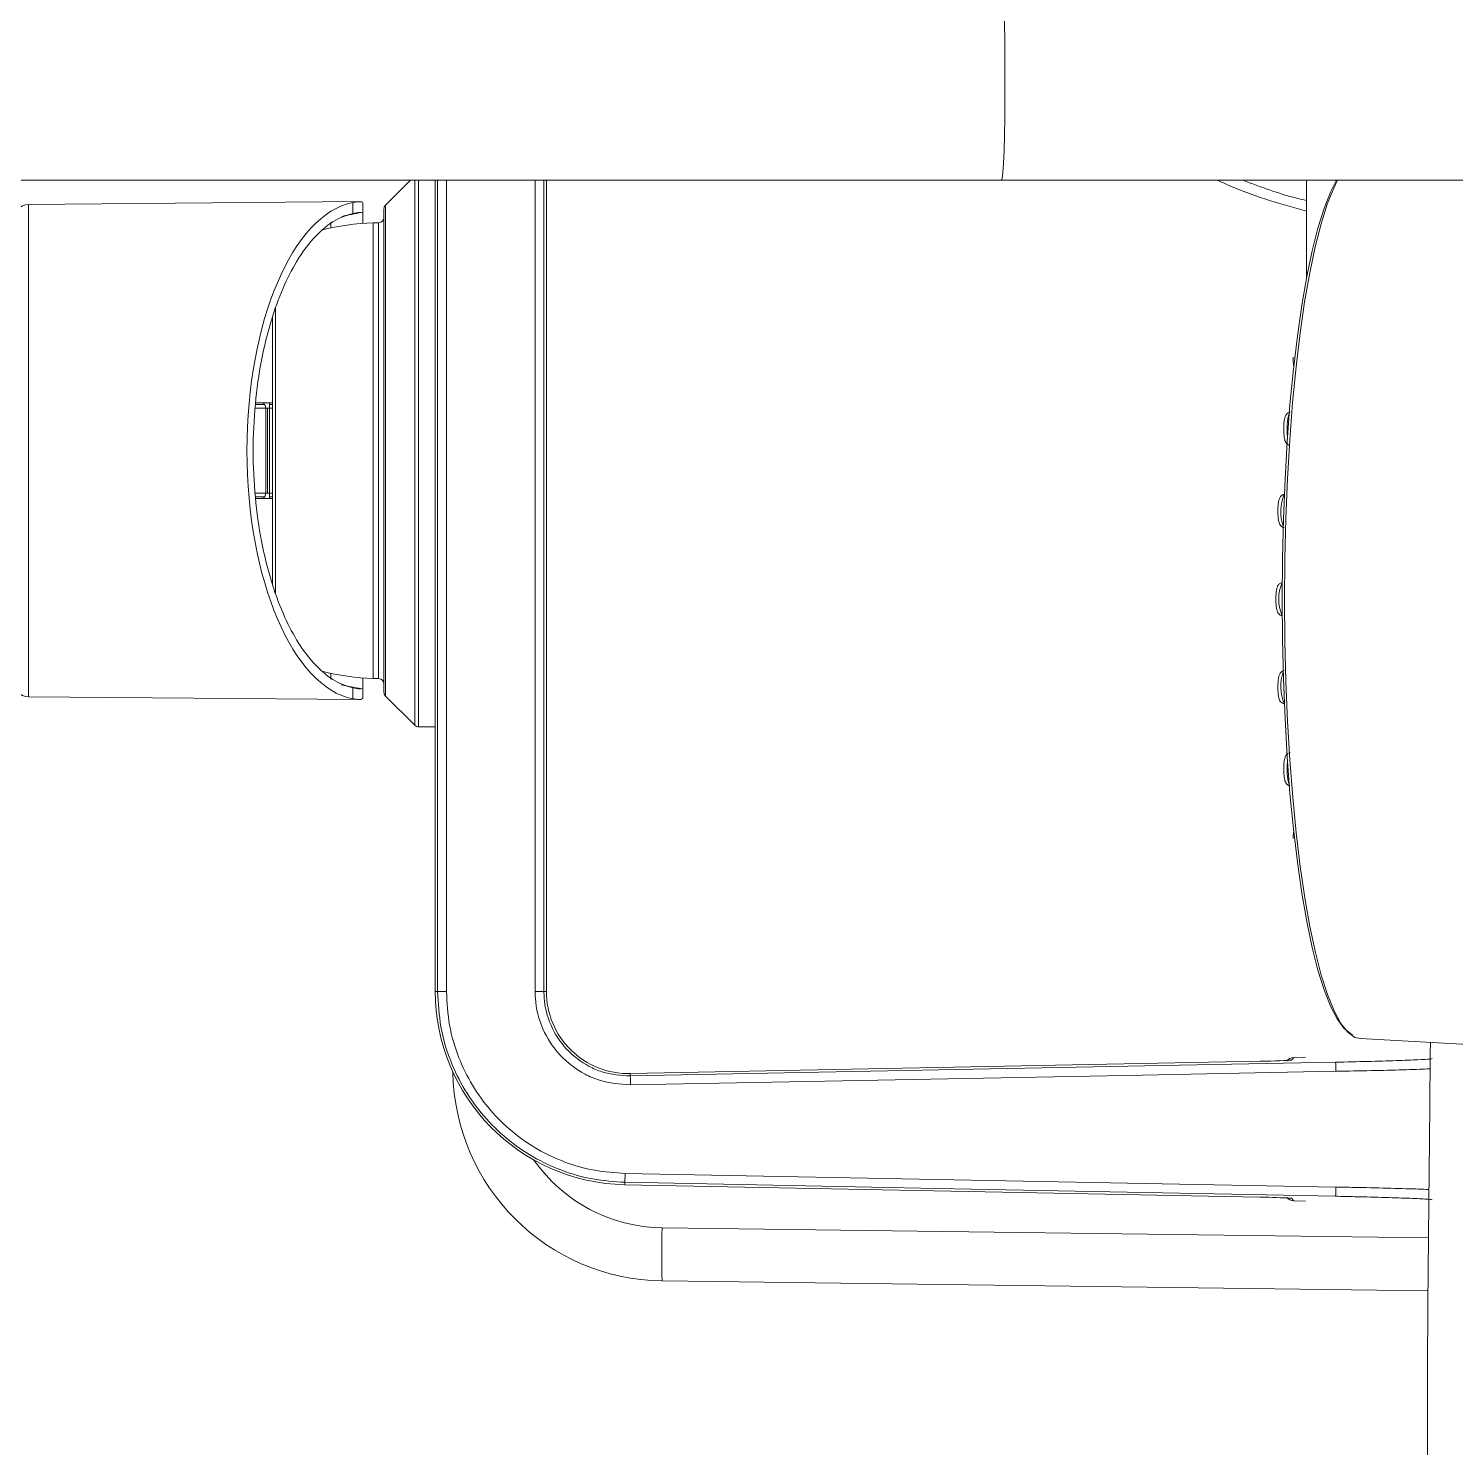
# Model space of a CAD drawing. Extents: x 1944 to 4044, y -46 to 2924.
# Drawn here: x 3502.5 to 3637.1, y 2168.4 to 2302.2 of the extents above; entities that cross this region are included whole.
import ezdxf

# ---------------------------------------------------------------- set-up
doc = ezdxf.new("R2010")
doc.units = 0
doc.header["$LTSCALE"] = 23.1
doc.layers.get('0').update_dxf_attribs({"linetype": 'CONTINUOUS'})

# ---------------------------------------------------------------- blocks, each defined once
blk = doc.blocks.new('A$C1841107C')
at = {"color": 7, "linetype": 'Continuous', "lineweight": 15}
for p, q in [((475.46, 451.22), (476.45, 469.69)), ((394.5, 417.39), (394.5, 465.65)), ((498.29, 385.38), (499.24, 457.61)), ((394.5, 446.15), (403.8, 446.15)), ((477.25, 444.97), (477.22, 446.06)), ((490.78, 446.06), (490.75, 444.97)), ((477.25, 444.97), (477.48, 444.74)), ((477.5, 444.6), (477.49, 444.6)), ((490.52, 444.74), (490.75, 444.97)), ((424.12, 444.06), (424.12, 444.05)), ((443.88, 444.05), (443.88, 444.06)), ((477.59, 441.74), (478.75, 382.38)), ((489.24, 381.87), (490.41, 441.74)), ((394.5, 159.15), (394.5, 417.39)), ((478.98, 382.38), (478.75, 382.38)), ((489.01, 381.88), (489.24, 381.87)), ((471, 374.47), (394.5, 374.47)), ((394.5, 374.24), (471, 374.24)), ((471, 374.47), (471, 374.24)), ((394.5, 363.98), (471, 363.98)), ((446.05, 362.4), (446.05, 363.98)), ((471, 364.21), (471, 363.98)), ((443.15, 359.29), (445.9, 362.05)), ((394.5, 361.65), (396.85, 359.29)), ((442.79, 359.15), (397.21, 359.15)), ((398.5, 358.65), (398.5, 358.15)), ((398.5, 358.15), (420, 358.15)), ((420, 358.15), (441.5, 358.15)), ((441.5, 358.15), (441.5, 358.65)), ((396.51, 356.79), (396.79, 325.63)), ((396.62, 357.15), (397.61, 357.15)), ((397.61, 357.15), (397.53, 357.02)), ((397.53, 357.02), (397.54, 356.74)), ((397.54, 356.74), (397.62, 356.21)), ((397.61, 357.15), (398.55, 357.15)), ((441.44, 357.15), (442.39, 357.15)), ((442.38, 356.21), (442.46, 356.74)), ((442.47, 357.02), (442.39, 357.15)), ((442.39, 357.15), (443.38, 357.15)), ((442.46, 356.74), (442.47, 357.02)), ((443.21, 325.63), (443.48, 356.79)), ((397.62, 356.21), (396.61, 356.21)), ((443.39, 356.21), (442.38, 356.21)), ((399, 354.15), (398.45, 354.15)), ((441.56, 354.15), (441, 354.15)), ((432.7, 348.65), (407.33, 348.65)), ((415.5, 348.65), (415.5, 348.35)), ((424.5, 348.35), (424.5, 348.65)), ((415.5, 348.35), (415.65, 348.35)), ((415.5, 348.35), (415.5, 347.65)), ((415.5, 347.65), (415.5, 347.04)), ((415.65, 348.35), (416, 348.35)), ((416, 348.16), (416, 348.35)), ((424, 348.35), (416, 348.35)), ((416, 348), (416, 348.16)), ((416, 348.16), (424, 348.16)), ((416, 348), (424, 348)), ((424, 348.35), (424, 348.16)), ((424, 348.35), (424.35, 348.35)), ((424, 348.16), (424, 348)), ((424.35, 348.35), (424.5, 348.35)), ((424.5, 347.65), (424.5, 348.35)), ((424.5, 347.04), (424.5, 347.65))]:
    blk.add_line(p, q, dxfattribs=at)
at = {"color": 8, "linetype": 'Continuous', "lineweight": 15}
for p, q in [((494.24, 457.66), (493.3, 385.38)), ((394.5, 362.4), (446.05, 362.4)), ((445.9, 362.05), (394.5, 362.05)), ((396.85, 359.29), (443.15, 359.29)), ((441.5, 358.65), (398.5, 358.65)), ((406.54, 348.92), (420, 348.92)), ((415.65, 348.65), (415.65, 348.35)), ((416, 348.35), (416, 348.65)), ((420, 348.92), (433.41, 348.92)), ((424, 348.65), (424, 348.35)), ((424.35, 348.35), (424.35, 348.65)), ((415.65, 347.9), (415.65, 347.02)), ((416, 347.01), (416, 348)), ((424, 348), (424, 347.01)), ((424.35, 347.02), (424.35, 347.9)), ((396.79, 325.63), (443.21, 325.63))]:
    blk.add_line(p, q, dxfattribs=at)
at = {"color": 7, "linetype": 'Continuous', "lineweight": 15, "flags": 128}
for points in [[(394.5, 449.09), (395.23, 448.73), (396.76, 448.12), (398.62, 447.53), (400.78, 446.97), (403.23, 446.46), (405.95, 445.98), (408.91, 445.55), (412.09, 445.17), (415.46, 444.84), (418.99, 444.57), (422.65, 444.36), (426.4, 444.2), (430.23, 444.11), (434.08, 444.08), (437.94, 444.12), (441.76, 444.21), (445.51, 444.37), (449.17, 444.58), (452.69, 444.86), (456.05, 445.19), (459.22, 445.57), (462.17, 446), (464.88, 446.48), (467.32, 447), (469.47, 447.55), (471.31, 448.14), (472.83, 448.76), (474.02, 449.4), (474.85, 450.05), (475.34, 450.71), (475.46, 451.22)], [(475.06, 450.49), (474.99, 450.34), (474.47, 449.69), (473.6, 449.05), (472.39, 448.42), (470.85, 447.82), (469, 447.24), (466.85, 446.7), (464.42, 446.19), (461.73, 445.72), (458.81, 445.3), (455.67, 444.93), (452.35, 444.6), (448.87, 444.34), (445.27, 444.13), (441.56, 443.98), (437.8, 443.89), (434, 443.85)], [(434, 443.85), (430.2, 443.89), (426.44, 443.98), (422.73, 444.13), (419.13, 444.34), (415.65, 444.6), (412.33, 444.93), (409.19, 445.3), (406.27, 445.72), (403.58, 446.19), (401.15, 446.7), (399, 447.24), (397.15, 447.82), (395.61, 448.42), (394.5, 448.99)], [(478.98, 382.38), (478.03, 430.91), (477.68, 448.9)], [(478.54, 448.92), (478.89, 430.7), (479.82, 382.4)], [(488.18, 381.89), (488.77, 412.91), (489.46, 448.92)], [(490.32, 448.9), (489.62, 412.89), (489.01, 381.88)], [(489.01, 381.88), (488.99, 381.88), (488.95, 381.88), (488.87, 381.88), (488.77, 381.88), (488.64, 381.88), (488.5, 381.89), (488.34, 381.89), (488.18, 381.89)], [(471, 373.41), (471, 373.58), (471, 373.73), (471, 373.88), (471, 374), (471, 374.1), (471, 374.18), (471, 374.22), (471, 374.24)], [(471, 364.21), (471, 364.23), (471, 364.28), (471, 364.35), (471, 364.46), (471, 364.58), (471, 364.72), (471, 364.88), (471, 365.05)]]:
    blk.add_lwpolyline(points, dxfattribs=at)
at = {"color": 8, "linetype": 'Continuous', "lineweight": 15, "flags": 128}
for points in [[(477.54, 444.41), (477.5, 444.55), (477.48, 444.74)], [(490.46, 444.41), (490.5, 444.55), (490.52, 444.74)], [(394.5, 417.39), (394.32, 417.46), (393.78, 417.52), (392.9, 417.58), (391.72, 417.63), (390.28, 417.67), (388.64, 417.7), (386.85, 417.72), (385, 417.72), (383.15, 417.72), (381.36, 417.7), (379.72, 417.67), (378.28, 417.63), (377.1, 417.58), (376.22, 417.52), (375.68, 417.46), (375.5, 417.39), (375.5, 417.39)], [(471, 373.41), (469, 373.41), (461, 373.41), (429, 373.41), (394.5, 373.41)], [(394.5, 365.05), (420, 365.05), (439.97, 365.05), (471, 365.05)], [(471, 364.21), (422.5, 364.21), (394.5, 364.21)]]:
    blk.add_lwpolyline(points, dxfattribs=at)
at = {"color": 7, "linetype": 'Continuous', "lineweight": 15}
for centre, radius, start, end in [((480.16, 356.95), 91.99, 91.0082, 91.5461), ((487.84, 356.58), 92.36, 88.4594, 88.9951), ((478.3, 385.65), 20, 270.9144, 359.25), ((495.8, 480.89), 95.54, 268.5007, 271.4993), ((471, 382.23), 7.76, 270, 1.1245), ((487.87, -36.78), 419.26, 91.1004, 91.2144), ((471, 382.23), 18.24, 270, 358.8793), ((445.55, 362.4), 0.5, 315, 0), ((397.21, 359.65), 0.5, 225, 270), ((398, 358.65), 0.5, 0, 90), ((420.49, 358.85), 22, 181.843, 194.6987), ((419.51, 358.85), 22, 345.3937, 358.157), ((442, 358.65), 0.5, 90, 180), ((442.79, 359.65), 0.5, 270, 315), ((415.81, 347.63), 0.313, 122.0747, 177.2029), ((415.99, 347.38), 0.619, 88.9993, 123.6506), ((424.01, 347.38), 0.619, 56.3494, 91.0007), ((424.19, 347.63), 0.313, 2.7971, 57.9253), ((398.29, 325.65), 1.5, 180.5, 270), ((441.71, 325.65), 1.5, 270, 359.5)]:
    blk.add_arc(centre, radius, start, end, dxfattribs=at)
at = {"color": 8, "linetype": 'Continuous', "lineweight": 15}
for centre, radius, start, end in [((417.93, 449.43), 5.11, 253.0812, 278.2565), ((450.07, 449.43), 5.11, 261.7435, 286.9188), ((425.77, 448.37), 4.63, 249.108, 287.3549), ((434, 447.54), 4, 246.8661, 293.1339), ((442.23, 448.37), 4.63, 252.6451, 290.892), ((478.3, 385.58), 15, 305.0528, 359.25)]:
    blk.add_arc(centre, radius, start, end, dxfattribs=at)
at = {"color": 7, "linetype": 'Continuous', "lineweight": 15}
for centre, major_axis, ratio, start_param, end_param in [((478.25, 444.99), (-0.714, 0.7), 0.999689, 0.795056, 1.570796), ((477.54, 441.74), (-0.06, 3), 0.017452, 4.712046, 6.087507), ((490.46, 441.74), (0.06, 3), 0.017452, 0.445421, 1.571138), ((489.75, 444.99), (-0.714, -0.7), 0.999689, 1.570796, 2.34657), ((420, 357.19), (23.49, 0), 0.466311, 3.231758, 6.193888)]:
    blk.add_ellipse(centre, major_axis=major_axis, ratio=ratio, start_param=start_param, end_param=end_param, dxfattribs=at)
at = {"color": 8, "linetype": 'Continuous', "lineweight": 15}
for centre, major_axis, start_param, end_param in [((477.54, 441.74), (-0.06, 3), 6.087507, 6.265389), ((490.46, 441.74), (0.06, 3), 0.017795, 0.445421)]:
    blk.add_ellipse(centre, major_axis=major_axis, ratio=0.017452, start_param=start_param, end_param=end_param, dxfattribs=at)
at = {"color": 7, "linetype": 'Continuous', "lineweight": 15}
for points, knots in [([(475.82, 457.84), (476.75, 457.83), (478.54, 457.81), (481.35, 457.79), (484.32, 457.76), (487.55, 457.73), (491.5, 457.69), (496.02, 457.64), (500.88, 457.6), (505.39, 457.57), (509.7, 457.56), (514.09, 457.57), (518.68, 457.61), (523.44, 457.69), (528.34, 457.81), (533.32, 457.97), (538.38, 458.18), (543.34, 458.43), (548.02, 458.73), (552.28, 459.05), (556.12, 459.39), (559.56, 459.75), (562.64, 460.15), (565.42, 460.59), (567.88, 461.07), (570.03, 461.6), (571.87, 462.16), (573.55, 462.81), (575.21, 463.67), (576.49, 464.55), (577.7, 465.69), (578.76, 467.05), (579.7, 469.14), (580.01, 471.52), (579.58, 473.95), (578.47, 476.05), (576.96, 477.67), (575.15, 478.92), (573.03, 479.86), (570.42, 480.62), (567.23, 481.22), (563.71, 481.63), (559.98, 481.9), (555.68, 482.07), (550.77, 482.16), (545.34, 482.16), (539.43, 482.08), (533.09, 481.93), (525.57, 481.68), (516.81, 481.31), (507.79, 480.87), (502, 480.55), (499.54, 480.41)], [0, 0, 0, 0, 0.0213405, 0.0406872, 0.0621099, 0.0854832, 0.1088506, 0.143855, 0.1768099, 0.2050359, 0.2319645, 0.2598555, 0.2890857, 0.3195667, 0.350627, 0.3827002, 0.415678, 0.4493773, 0.4813187, 0.5112633, 0.5392911, 0.5654881, 0.5899394, 0.6129344, 0.6365147, 0.6536306, 0.6712131, 0.6888305, 0.7051801, 0.7203044, 0.729636, 0.7390876, 0.7488219, 0.7593089, 0.7704628, 0.7812965, 0.7916017, 0.8024938, 0.8183354, 0.8351199, 0.8517491, 0.864072, 0.8763012, 0.8885225, 0.9007013, 0.9128955, 0.925218, 0.9377634, 0.9506043, 0.9682635, 0.9865373, 1, 1, 1, 1]), ([(477.68, 448.9), (477.66, 449.93), (477.61, 451.98), (477.53, 454.71), (477.45, 456.77), (477.39, 457.84), (477.35, 457.97), (477.34, 458.01)], [0, 0, 0, 0, 0.216905, 0.433976, 0.651174, 0.868222, 1, 1, 1, 1]), ([(490.66, 458.01), (490.64, 457.9), (490.6, 457.66), (490.52, 456.04), (490.44, 453.68), (490.37, 451.15), (490.34, 449.51), (490.32, 448.9)], [0, 0, 0, 0, 0.2177013, 0.4354869, 0.6527117, 0.8698129, 1, 1, 1, 1]), ([(394.5, 437.77), (394.72, 438.26), (395.95, 440.96), (396.76, 443.81), (397.42, 446.15)], [0, 0, 0, 0, 0.182727, 1, 1, 1, 1]), ([(411.18, 444.9), (411.22, 444.9), (411.42, 444.89), (411.76, 444.91), (412, 444.94), (412.1, 444.96)], [0, 0, 0, 0, 0.131535, 0.61069, 1, 1, 1, 1]), ([(416.38, 444.61), (416.4, 444.55), (416.42, 444.44), (416.53, 444.31), (416.65, 444.21), (416.83, 444.13), (417.08, 444.07), (417.44, 444.02), (417.72, 444.02), (417.82, 444.02)], [0, 0, 0, 0, 0.092466, 0.182007, 0.271384, 0.380229, 0.585012, 0.838054, 1, 1, 1, 1]), ([(417.82, 444.02), (417.87, 444.01), (418.07, 444.01), (418.44, 444.02), (418.88, 444.08), (419.17, 444.15), (419.4, 444.33), (419.5, 444.48), (419.51, 444.58), (419.51, 444.6)], [0, 0, 0, 0, 0.058193, 0.27018, 0.486903, 0.750308, 0.868023, 0.962575, 1, 1, 1, 1]), ([(448.48, 444.61), (448.5, 444.55), (448.52, 444.44), (448.63, 444.31), (448.75, 444.21), (448.93, 444.13), (449.18, 444.07), (449.54, 444.02), (449.82, 444.02), (449.92, 444.02)], [0, 0, 0, 0, 0.092466, 0.182007, 0.271384, 0.380229, 0.585012, 0.838054, 1, 1, 1, 1]), ([(449.92, 444.02), (449.97, 444.01), (450.17, 444.01), (450.54, 444.02), (450.98, 444.08), (451.27, 444.15), (451.5, 444.33), (451.6, 444.48), (451.61, 444.58), (451.61, 444.6)], [0, 0, 0, 0, 0.058193, 0.27018, 0.486903, 0.750308, 0.868023, 0.962575, 1, 1, 1, 1]), ([(455.91, 444.95), (456.02, 444.94), (456.22, 444.91), (456.46, 444.9), (456.57, 444.9)], [0, 0, 0, 0, 0.551416, 1, 1, 1, 1]), ([(490.49, 444.4), (490.49, 444.41), (490.5, 444.52), (490.5, 444.58), (490.5, 444.58), (490.5, 444.59)], [0, 0, 0, 0, 0.071107, 0.701823, 1, 1, 1, 1]), ([(424.12, 444.05), (424.14, 443.99), (424.17, 443.88), (424.27, 443.75), (424.4, 443.65), (424.57, 443.58), (424.82, 443.51), (425.18, 443.47), (425.46, 443.46), (425.57, 443.46)], [0, 0, 0, 0, 0.092466, 0.182007, 0.271384, 0.380229, 0.585012, 0.838054, 1, 1, 1, 1]), ([(425.57, 443.46), (425.61, 443.46), (425.81, 443.45), (426.18, 443.47), (426.63, 443.52), (426.91, 443.59), (427.14, 443.77), (427.24, 443.93), (427.25, 444.02), (427.25, 444.05)], [0, 0, 0, 0, 0.058193, 0.27018, 0.486903, 0.750308, 0.868023, 0.962575, 1, 1, 1, 1]), ([(432.43, 443.86), (432.45, 443.8), (432.47, 443.69), (432.58, 443.56), (432.7, 443.46), (432.88, 443.39), (433.13, 443.32), (433.49, 443.28), (433.77, 443.27), (433.87, 443.27)], [0, 0, 0, 0, 0.092466, 0.182007, 0.271384, 0.380229, 0.585012, 0.838054, 1, 1, 1, 1]), ([(433.87, 443.27), (433.92, 443.27), (434.12, 443.26), (434.49, 443.28), (434.93, 443.33), (435.22, 443.4), (435.45, 443.58), (435.55, 443.74), (435.56, 443.83), (435.56, 443.86)], [0, 0, 0, 0, 0.058193, 0.27018, 0.486903, 0.750308, 0.868023, 0.962575, 1, 1, 1, 1]), ([(440.74, 444.05), (440.75, 443.99), (440.78, 443.88), (440.89, 443.75), (441.01, 443.65), (441.19, 443.58), (441.44, 443.51), (441.8, 443.47), (442.07, 443.46), (442.18, 443.46)], [0, 0, 0, 0, 0.092466, 0.182007, 0.271384, 0.380229, 0.585012, 0.838054, 1, 1, 1, 1]), ([(442.18, 443.46), (442.22, 443.46), (442.42, 443.45), (442.8, 443.47), (443.24, 443.52), (443.52, 443.59), (443.76, 443.77), (443.86, 443.93), (443.87, 444.02), (443.87, 444.05)], [0, 0, 0, 0, 0.058193, 0.27018, 0.486903, 0.750308, 0.868023, 0.962575, 1, 1, 1, 1]), ([(479.82, 382.4), (479.74, 381.41), (479.63, 379.92), (478.64, 377.64), (477.13, 375.64), (474.6, 374), (472.43, 373.44), (471.22, 373.41), (471, 373.41)], [0, 0, 0, 0, 0.212035, 0.316885, 0.52886, 0.740845, 0.952866, 1, 1, 1, 1]), ([(471, 374.24), (471.2, 374.25), (472.29, 374.27), (474.26, 374.77), (476.55, 376.27), (477.92, 378.08), (478.82, 380.14), (478.92, 381.48), (478.98, 382.38)], [0, 0, 0, 0, 0.047147, 0.259151, 0.471154, 0.683149, 0.788004, 1, 1, 1, 1]), ([(471, 365.05), (472.07, 365.11), (474.2, 365.22), (477.2, 366.11), (479.9, 367.44), (482.26, 369.14), (484.29, 371.22), (485.95, 373.59), (487.17, 376.21), (487.98, 379), (488.11, 380.93), (488.18, 381.89)], [0, 0, 0, 0, 0.120159, 0.240318, 0.34906, 0.457803, 0.566547, 0.675292, 0.782498, 0.891249, 1, 1, 1, 1]), ([(489.01, 381.88), (488.94, 380.86), (488.8, 378.84), (487.96, 375.92), (486.67, 373.17), (484.93, 370.68), (482.8, 368.5), (480.33, 366.72), (477.5, 365.33), (474.36, 364.4), (472.12, 364.28), (471, 364.21)], [0, 0, 0, 0, 0.108749, 0.217498, 0.324698, 0.433446, 0.542195, 0.650943, 0.75969, 0.879845, 1, 1, 1, 1]), ([(396.61, 356.21), (396.55, 356.58), (396.47, 357.09), (396.58, 357.13), (396.62, 357.15)], [0, 0, 0, 0, 0.717007, 1, 1, 1, 1]), ([(443.38, 357.15), (443.44, 357.06), (443.53, 356.94), (443.42, 356.37), (443.39, 356.21)], [0, 0, 0, 0, 0.716947, 1, 1, 1, 1]), ([(397.62, 356.21), (397.8, 355.65), (398.19, 354.47), (399.67, 352.66), (401.86, 351), (404.65, 349.59), (407.76, 348.45), (411.45, 347.54), (415.6, 346.96), (420.01, 346.75), (424.41, 346.96), (428.56, 347.54), (432.25, 348.45), (435.36, 349.59), (438.15, 351), (440.33, 352.66), (441.81, 354.47), (442.2, 355.65), (442.38, 356.21)], [0, 0, 0, 0, 0.057554, 0.122712, 0.195044, 0.251822, 0.311331, 0.372954, 0.436128, 0.500018, 0.563911, 0.627101, 0.68872, 0.748205, 0.804964, 0.877293, 0.942449, 1, 1, 1, 1])]:
    blk.add_open_spline(points, degree=3, knots=knots, dxfattribs=at)
at = {"color": 8, "linetype": 'Continuous', "lineweight": 15}
for points, knots in [([(478.3, 457.82), (478.31, 457.72), (478.34, 457.22), (478.4, 455.31), (478.48, 452.34), (478.52, 450.06), (478.54, 448.92)], [0, 0, 0, 0, 0.076947, 0.384902, 0.692613, 1, 1, 1, 1]), ([(489.46, 448.92), (489.47, 449.6), (489.5, 451.42), (489.57, 454.19), (489.64, 456.57), (489.68, 457.4), (489.69, 457.71)], [0, 0, 0, 0, 0.1875769, 0.5004902, 0.8135904, 1, 1, 1, 1]), ([(396.41, 446.15), (396.34, 445.84), (395.86, 443.78), (395.12, 441.81), (394.5, 440.14)], [0, 0, 0, 0, 0.150714, 1, 1, 1, 1]), ([(397.53, 357.02), (397.56, 356.87), (397.66, 356.41), (397.78, 355.8), (397.87, 355.34), (397.9, 355.18)], [0, 0, 0, 0, 0.244838, 0.748261, 1, 1, 1, 1]), ([(397.68, 356.06), (397.64, 356.24), (397.6, 356.46), (397.55, 356.69), (397.54, 356.74)], [0, 0, 0, 0, 0.785031, 1, 1, 1, 1]), ([(442.09, 355.14), (442.12, 355.31), (442.22, 355.78), (442.34, 356.41), (442.43, 356.86), (442.47, 357.02)], [0, 0, 0, 0, 0.267669, 0.758297, 1, 1, 1, 1]), ([(442.46, 356.74), (442.45, 356.69), (442.4, 356.46), (442.35, 356.23), (442.32, 356.06)], [0, 0, 0, 0, 0.219711, 1, 1, 1, 1])]:
    blk.add_open_spline(points, degree=3, knots=knots, dxfattribs=at)

msp = doc.modelspace()

# ---------------------------------------------------------------- block references
at = {"lineweight": 15, "rotation": 270}
msp.add_blockref('A$C1841107C', (3176.87, 2682.41), dxfattribs=at)

doc.saveas('drawing.dxf')
